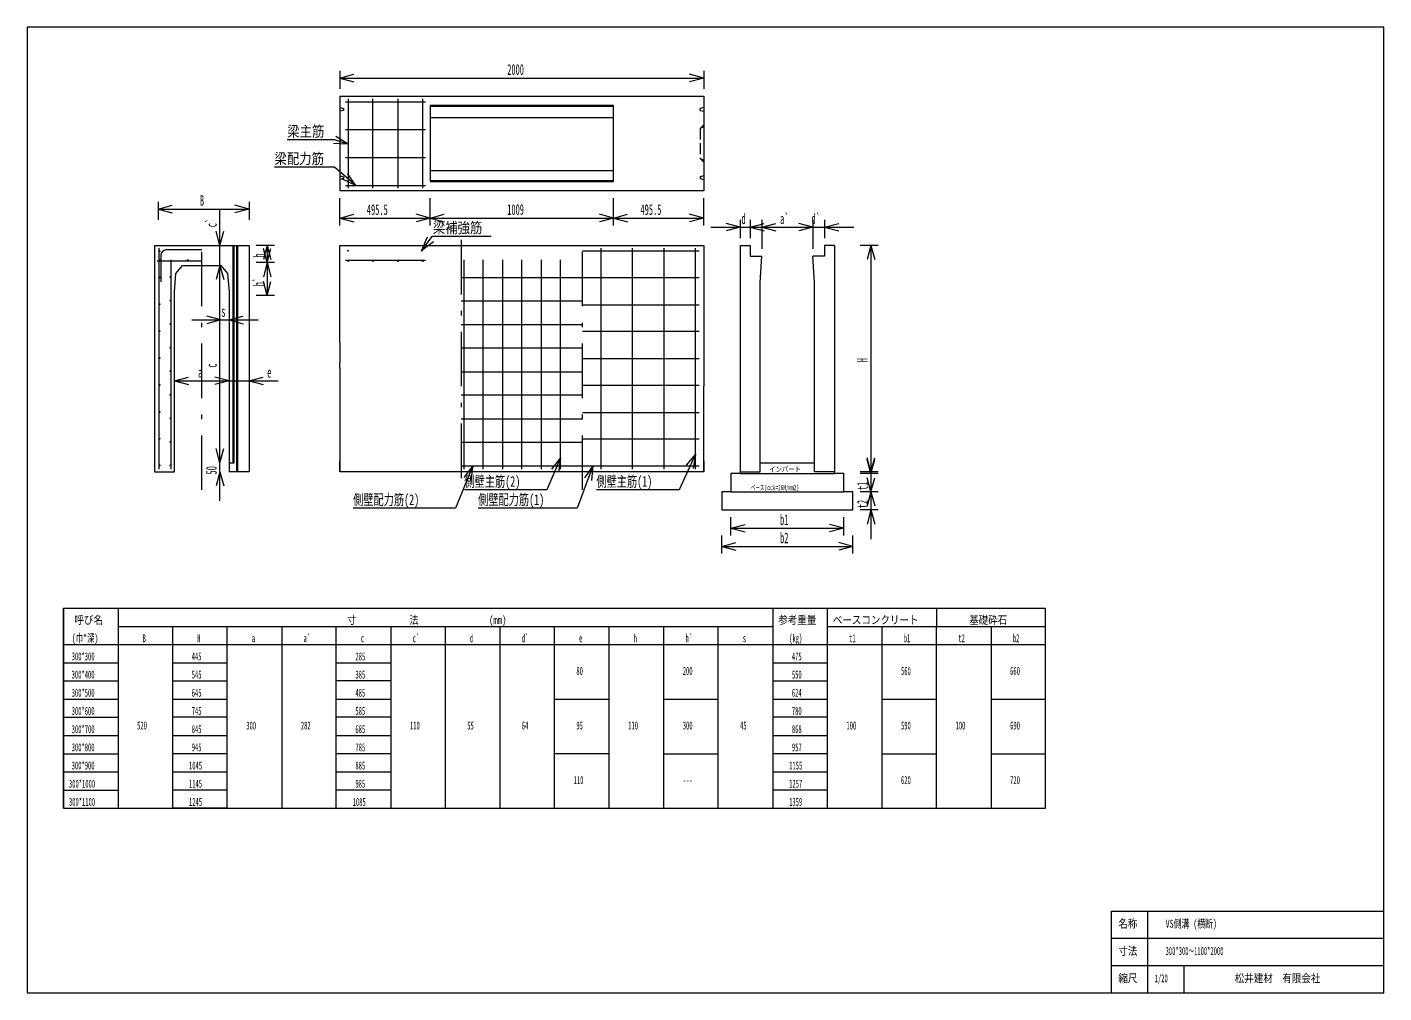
# Model space of a CAD drawing. Units: millimetres, scale not verified. Extents: x 255 to 7715, y 190 to 5500.
import ezdxf
from ezdxf.enums import TextEntityAlignment as Align

# ---------------------------------------------------------------- set-up
doc = ezdxf.new("R2010")
doc.units = ezdxf.units.MM
doc.header["$LTSCALE"] = 10
for name, pattern in [('USER1', [50.5, 30, -9, 2.5, -9]), ('USER2', [12.6, 8.4, -4.2]), ('USER3', [8, 6, -2])]:
    doc.linetypes.add(name, pattern=pattern)
for name, color, linetype, lineweight in [('1', 7, 'Continuous', 18), ('10', 3, 'Continuous', 18), ('17', 7, 'Continuous', 18), ('18', 7, 'Continuous', 18), ('6', 7, 'Continuous', 18), ('7', 4, 'Continuous', 18)]:
    doc.layers.add(name, color=color, linetype=linetype, lineweight=lineweight)
doc.styles.add('ＭＳ ゴシック', font='')
doc.styles.get('ＭＳ ゴシック').set_extended_font_data('MS Gothic')

msp = doc.modelspace()

# ---------------------------------------------------------------- linework, layer by layer
at = {"layer": '1'}
for p, q in [((255, 5500), (255, 190)), ((7715, 5500), (255, 5500)), ((7715, 190), (7715, 5500)), ((1975, 5260), (1975, 5160)), ((1975, 5220), (2052.27, 5240.71)), ((3975, 5220), (3897.73, 5240.71)), ((3975, 5260), (3975, 5160)), ((1975, 5220), (3975, 5220)), ((1975, 5220), (2052.27, 5199.29)), ((3975, 5220), (3897.73, 5199.29)), ((1975, 5120), (3975, 5120)), ((1975, 5120), (1975, 4600)), ((3975, 5120), (3975, 4880)), ((1975, 5057.5), (1995, 5052.5)), ((1995, 5042.5), (1975, 5037.5)), ((1995, 5052.5), (1995, 5042.5)), ((2470.5, 5069.5), (2470.5, 4650.5)), ((3479.5, 5069.5), (2470.5, 5069.5)), ((2472.5, 5065), (3477.5, 5065)), ((2472.5, 4655), (2472.5, 5065)), ((3477.5, 5001), (2472.5, 5001)), ((3477.5, 5065), (3477.5, 4655)), ((3479.5, 4650.5), (3479.5, 5069.5)), ((3975, 5057.5), (3955, 5052.5)), ((3955, 5042.5), (3955, 5052.5)), ((3955, 5042.5), (3975, 5037.5)), ((3975, 4952), (3975, 4768)), ((3975, 4840), (3975, 4600)), ((2472.5, 4712), (3477.5, 4712)), ((1975, 4682.5), (1995, 4677.5)), ((1995, 4667.5), (1975, 4662.5)), ((1995, 4677.5), (1995, 4667.5)), ((2470.5, 4650.5), (3479.5, 4650.5)), ((3477.5, 4655), (2472.5, 4655)), ((3975, 4682.5), (3955, 4677.5)), ((3955, 4677.5), (3955, 4667.5)), ((3955, 4667.5), (3975, 4662.5)), ((3975, 4600), (1975, 4600)), ((1975, 4410), (1975, 4560)), ((2470.5, 4410), (2470.5, 4560)), ((2470.5, 4410), (2470.5, 4560)), ((3479.5, 4410), (3479.5, 4560)), ((3479.5, 4410), (3479.5, 4560)), ((3975, 4410), (3975, 4560)), ((975, 4540), (975, 4440)), ((975, 4500), (1052.27, 4520.71)), ((975, 4500), (1475, 4500)), ((975, 4500), (1052.27, 4479.29)), ((1315, 4030), (1315, 4500)), ((1475, 4500), (1397.73, 4520.71)), ((1475, 4500), (1397.73, 4479.29)), ((1475, 4540), (1475, 4440)), ((1975, 4450), (2052.27, 4470.71)), ((1975, 4450), (2470.5, 4450)), ((1975, 4450), (2052.27, 4429.29)), ((2470.5, 4450), (2393.23, 4470.71)), ((2470.5, 4450), (2393.23, 4429.29)), ((2470.5, 4450), (2547.77, 4470.71)), ((2470.5, 4450), (3479.5, 4450)), ((2470.5, 4450), (2547.77, 4429.29)), ((3479.5, 4450), (3402.23, 4470.71)), ((3479.5, 4450), (3402.23, 4429.29)), ((3479.5, 4450), (3556.77, 4470.71)), ((3479.5, 4450), (3975, 4450)), ((3479.5, 4450), (3556.77, 4429.29)), ((3975, 4450), (3897.73, 4470.71)), ((3975, 4450), (3897.73, 4429.29)), ((4175, 4400), (4097.73, 4420.71)), ((4175, 4440), (4175, 4340)), ((4230, 4440), (4230, 4340)), ((4230, 4400), (4307.27, 4420.71)), ((4294, 4440), (4294, 4280.5)), ((4294, 4400), (4371.27, 4420.71)), ((4576, 4400), (4498.73, 4420.71)), ((4576, 4400), (4498.73, 4420.71)), ((4576, 4440), (4576, 4340)), ((4576, 4440), (4576, 4280.5)), ((4640, 4440), (4640, 4340)), ((4640, 4400), (4717.27, 4420.71)), ((1315, 4300), (1294.29, 4377.27)), ((1315, 4300), (1335.71, 4377.27)), ((2425.5, 4273), (2483.75, 4350)), ((2425.5, 4273), (2455.6, 4347.12)), ((2483.75, 4350), (2805.73, 4350)), ((4015, 4400), (4390, 4400)), ((4175, 4400), (4097.73, 4379.29)), ((4230, 4400), (4307.27, 4379.29)), ((4294, 4400), (4576, 4400)), ((4294, 4400), (4371.27, 4379.29)), ((4416, 4400), (4800, 4400)), ((4576, 4400), (4498.73, 4379.29)), ((4576, 4400), (4498.73, 4379.29)), ((4640, 4400), (4717.27, 4379.29)), ((955, 4300), (1475, 4300)), ((955, 4300), (955, 3055)), ((1215, 4275), (1020, 4275)), ((1386, 4300), (1386, 3105)), ((1393, 3105), (1393, 4300)), ((1407, 4300), (1407, 3055)), ((1414, 3055), (1414, 4300)), ((1475, 4300), (1475, 3055)), ((1615, 4300), (1515, 4300)), ((1575, 4300), (1554.29, 4222.73)), ((1575, 4205), (1554.29, 4282.27)), ((1575, 4300), (1575, 4205)), ((1575, 4300), (1595.71, 4222.73)), ((1575, 4205), (1595.71, 4282.27)), ((1975, 4300), (3975, 4300)), ((1975, 3765), (1975, 4300)), ((2425.5, 4273), (2488.63, 4322.14)), ((3975, 4300), (3975, 3765)), ((4175, 4300), (4230, 4300)), ((4175, 4300), (4175, 3055)), ((4230, 4300), (4230, 4240.5)), ((4695, 4300), (4640, 4300)), ((4640, 4300), (4640, 4240.5)), ((4695, 4300), (4695, 3055)), ((4935, 4300), (4835, 4300)), ((4895, 4300), (4874.29, 4222.73)), ((4895, 4300), (4895, 3055)), ((4895, 4300), (4915.71, 4222.73)), ((990, 4245), (990, 4100.14)), ((1073, 4145), (1110, 4190)), ((1110, 4190), (1320, 4190)), ((1315, 4190), (1294.29, 4112.73)), ((1315, 4190), (1294.29, 4112.73)), ((1315, 3105), (1315, 4190)), ((1315, 4190), (1335.71, 4112.73)), ((1315, 4190), (1335.71, 4112.73)), ((1320, 4190), (1357, 4145)), ((1615, 4205), (1515, 4205)), ((1615, 4205), (1515, 4205)), ((1575, 4205), (1554.29, 4127.73)), ((1575, 4205), (1575, 4025)), ((1575, 4205), (1595.71, 4127.73)), ((4230, 4240.5), (4294, 4240.5)), ((4285, 4095.5), (4294, 4240.5)), ((4640, 4240.5), (4576, 4240.5)), ((4585, 4095.5), (4576, 4240.5)), ((1065, 4045), (1073, 4145)), ((1357, 4145), (1365, 4045)), ((1065, 3055), (1065, 4045)), ((1365, 4045), (1365, 3055)), ((1575, 4025), (1554.29, 4102.27)), ((1575, 4025), (1595.71, 4102.27)), ((4285, 3055), (4285, 4095.5)), ((4585, 3055), (4585, 4095.5)), ((1615, 4025), (1515, 4025)), ((1160, 3890), (1525, 3890)), ((1320, 3890), (1242.73, 3910.71)), ((1320, 3890), (1242.73, 3869.29)), ((1365, 3890), (1442.27, 3910.71)), ((1365, 3890), (1442.27, 3869.29)), ((1975, 3765), (1975, 3655)), ((3975, 3765), (3975, 3655)), ((1975, 3625), (1975, 3655)), ((1975, 3625), (1975, 3525)), ((3975, 3655), (3975, 3625)), ((3975, 3625), (3975, 3525)), ((1065, 3555), (1142.27, 3575.71)), ((1065, 3555), (1365, 3555)), ((1065, 3555), (1142.27, 3534.29)), ((1205, 3555), (1635, 3555)), ((1365, 3555), (1287.73, 3575.71)), ((1365, 3555), (1287.73, 3575.71)), ((1365, 3555), (1287.73, 3534.29)), ((1365, 3555), (1287.73, 3534.29)), ((1475, 3555), (1552.27, 3575.71)), ((1475, 3555), (1552.27, 3534.29)), ((1975, 3525), (1975, 3055)), ((3975, 3055), (3975, 3525)), ((1315, 2895), (1315, 3265)), ((1315, 3105), (1294.29, 3182.27)), ((1315, 3105), (1294.29, 3182.27)), ((1315, 3105), (1335.71, 3182.27)), ((1315, 3105), (1335.71, 3182.27)), ((4895, 3205), (4895, 2785)), ((1365, 3105), (1393, 3105)), ((1975, 3055), (1975, 3115)), ((1975, 3115), (1975, 3055)), ((3975, 3115), (3975, 3055)), ((3975, 3115), (3975, 3055)), ((4895, 3055), (4874.29, 3132.27)), ((4895, 3045), (4874.29, 3122.27)), ((4895, 3055), (4915.71, 3132.27)), ((4895, 3045), (4915.71, 3122.27)), ((4895, 3105), (4895, 2685)), ((955, 3055), (1065, 3055)), ((1315, 3055), (1294.29, 2977.73)), ((1315, 3055), (1335.71, 2977.73)), ((1475, 3055), (1365, 3055)), ((3975, 3055), (1975, 3055)), ((4175, 3055), (4285, 3055)), ((4695, 3055), (4585, 3055)), ((4935, 3055), (4835, 3055)), ((4935, 3045), (4835, 3045)), ((4895, 2945), (4874.29, 3022.27)), ((4895, 2945), (4915.71, 3022.27)), ((4935, 2945), (4835, 2945)), ((4935, 2945), (4835, 2945)), ((4895, 2945), (4874.29, 2867.73)), ((4895, 2945), (4915.71, 2867.73)), ((4935, 2845), (4835, 2845)), ((4895, 2845), (4874.29, 2767.73)), ((4895, 2845), (4915.71, 2767.73)), ((4125, 2705), (4125, 2805)), ((4125, 2745), (4202.27, 2765.71)), ((4745, 2745), (4667.73, 2765.71)), ((4745, 2705), (4745, 2805)), ((4075, 2605), (4075, 2705)), ((4125, 2745), (4745, 2745)), ((4125, 2745), (4202.27, 2724.29)), ((4745, 2745), (4667.73, 2724.29)), ((4795, 2605), (4795, 2705)), ((4075, 2645), (4152.27, 2665.71)), ((4075, 2645), (4795, 2645)), ((4075, 2645), (4152.27, 2624.29)), ((4795, 2645), (4717.73, 2665.71)), ((4795, 2645), (4717.73, 2624.29)), ((455, 2305), (5855, 2305)), ((455, 1205), (455, 2305)), ((455, 2305), (5855, 2305)), ((455, 2305), (455, 1205)), ((755, 2305), (755, 1205)), ((755, 2305), (755, 1205)), ((4355, 2305), (4355, 1205)), ((4655, 1205), (4655, 2305)), ((5255, 2305), (5255, 2205)), ((5855, 1205), (5855, 2305)), ((5855, 1205), (5855, 2305)), ((755, 2205), (4355, 2205)), ((1055, 2205), (1055, 1205)), ((1355, 1205), (1355, 2205)), ((1655, 2205), (1655, 1205)), ((1955, 1205), (1955, 2205)), ((2255, 2205), (2255, 1205)), ((2555, 1205), (2555, 2205)), ((2855, 2205), (2855, 1205)), ((3155, 1205), (3155, 2205)), ((3455, 1205), (3455, 2205)), ((3755, 1205), (3755, 2205)), ((4055, 1205), (4055, 2205)), ((4655, 2205), (5255, 2205)), ((4955, 2205), (4955, 1205)), ((5255, 2205), (5855, 2205)), ((5255, 1205), (5255, 2205)), ((5555, 2205), (5555, 1205)), ((455, 2105), (5855, 2105)), ((455, 2105), (5855, 2105)), ((455, 2005), (755, 2005)), ((1055, 2005), (1355, 2005)), ((1955, 2005), (2255, 2005)), ((4355, 2005), (4655, 2005)), ((455, 1905), (755, 1905)), ((1055, 1905), (1355, 1905)), ((2255, 1905), (1955, 1905)), ((4355, 1905), (4655, 1905)), ((455, 1805), (755, 1805)), ((1055, 1805), (1355, 1805)), ((1955, 1805), (2255, 1805)), ((3155, 1805), (3455, 1805)), ((3755, 1805), (4055, 1805)), ((4355, 1805), (4655, 1805)), ((4955, 1805), (5255, 1805)), ((5555, 1805), (5855, 1805)), ((455, 1705), (755, 1705)), ((1355, 1705), (1055, 1705)), ((2255, 1705), (1955, 1705)), ((4655, 1705), (4355, 1705)), ((455, 1605), (755, 1605)), ((1055, 1605), (1355, 1605)), ((1955, 1605), (2255, 1605)), ((4355, 1605), (4655, 1605)), ((455, 1505), (755, 1505)), ((1355, 1505), (1055, 1505)), ((2255, 1505), (1955, 1505)), ((3455, 1505), (3155, 1505)), ((3755, 1505), (4055, 1505)), ((4655, 1505), (4355, 1505)), ((4955, 1505), (5255, 1505)), ((5555, 1505), (5855, 1505)), ((455, 1405), (755, 1405)), ((1055, 1405), (1355, 1405)), ((1955, 1405), (2255, 1405)), ((4355, 1405), (4655, 1405)), ((455, 1305), (755, 1305)), ((1355, 1305), (1055, 1305)), ((2255, 1305), (1955, 1305)), ((4655, 1305), (4355, 1305)), ((455, 1205), (755, 1205)), ((455, 1205), (5855, 1205)), ((1355, 1205), (1055, 1205)), ((1955, 1205), (2255, 1205)), ((3155, 1205), (3455, 1205)), ((3455, 1205), (3755, 1205)), ((3755, 1205), (4055, 1205)), ((4355, 1205), (4655, 1205)), ((4955, 1205), (5255, 1205)), ((5555, 1205), (5855, 1205)), ((6215, 640), (7715, 640)), ((6215, 640), (6215, 190)), ((6415, 640), (6415, 190)), ((6215, 490), (7715, 490)), ((6215, 340), (7715, 340)), ((6615, 340), (6615, 190)), ((255, 190), (7715, 190))]:
    msp.add_line(p, q, dxfattribs=at)
at = {"layer": '1', "linetype": 'USER2'}
for p, q in [((3975, 4962), (3955, 4942)), ((3975, 4952), (3955, 4942)), ((3955, 4778), (3975, 4768)), ((3955, 4778), (3975, 4758))]:
    msp.add_line(p, q, dxfattribs=at)
at = {"layer": '1', "linetype": 'USER3'}
msp.add_line((3955, 4942), (3955, 4778), dxfattribs=at)
at = {"layer": '1', "linetype": 'USER1'}
for p, q in [((1215, 2955), (1215, 4330)), ((2642, 4330), (2642, 2955)), ((3309, 2955), (3309, 4330))]:
    msp.add_line(p, q, dxfattribs=at)
at = {"layer": '1'}
for centre in [(2019.5, 4271), (2425.5, 4271)]:
    msp.add_circle(centre, 2, dxfattribs=at)
msp.add_arc((1020, 4245), 30, 90, 180, dxfattribs=at)
at = {"layer": '10'}
for p, q in [((2020, 5105), (2020, 4615)), ((2156, 4615), (2156, 5105)), ((2294, 5105), (2294, 4615)), ((2430, 4615), (2430, 5105)), ((1945, 4880), (1685, 4880)), ((2020, 4855.89), (1940.1, 4859.83)), ((2020, 4855.89), (1945, 4880)), ((2020, 4855.89), (1952.77, 4899.25)), ((970, 4215), (1215, 4215)), ((1045, 4221), (1045, 3070)), ((2656.8, 4221), (2656.8, 3070)), ((2762.9, 3070), (2762.9, 4221)), ((2869, 4221), (2869, 3070)), ((2975.1, 3070), (2975.1, 4221)), ((3081.2, 4221), (3081.2, 3070)), ((3187.3, 3070), (3187.3, 4221)), ((3187.3, 3131.94), (3111.73, 2955)), ((3187.3, 3131.94), (3137.91, 3069.01)), ((3187.3, 3131.94), (3175.99, 3052.74)), ((3111.73, 2955), (2659.4, 2955)), ((4125, 2945), (4075, 2945)), ((4075, 2945), (4075, 2845)), ((4795, 2945), (4745, 2945)), ((4795, 2845), (4795, 2945)), ((4075, 2845), (4795, 2845))]:
    msp.add_line(p, q, dxfattribs=at)
for centre in [(2020, 4215), (2156, 4215), (2294, 4215), (2430, 4215)]:
    msp.add_circle(centre, 3, dxfattribs=at)
at = {"layer": '17'}
for p, q in [((3309, 4270), (3950, 4270)), ((3950, 4122), (3309, 4122)), ((3309, 3974), (3950, 3974)), ((3950, 3826), (3309, 3826)), ((3309, 3678), (3950, 3678)), ((3950, 3530), (3309, 3530)), ((3309, 3382), (3950, 3382)), ((3950, 3234), (3309, 3234)), ((3365, 3087.5), (3279.33, 2855)), ((3309, 3087.5), (3950, 3087.5)), ((3365, 3087.5), (3318.86, 3022.15)), ((3365, 3087.5), (3357.71, 3007.83)), ((4175, 3045), (4125, 3045)), ((4125, 3045), (4125, 2945)), ((4745, 3045), (4695, 3045)), ((4745, 2945), (4745, 3045)), ((4125, 2945), (4745, 2945)), ((3279.33, 2855), (2735, 2855))]:
    msp.add_line(p, q, dxfattribs=at)
for centre in [(982.5, 4267.5), (982.5, 4124.5), (982.5, 3976.5), (982.5, 3828.5), (982.5, 3680.5), (982.5, 3532.5), (982.5, 3384.5), (982.5, 3236.5), (982.5, 3090)]:
    msp.add_circle(centre, 2.5, dxfattribs=at)
at = {"layer": '18'}
for p, q in [((980, 4285), (980, 3070)), ((3409.2, 4285), (3409.2, 3070)), ((3582.8, 3070), (3582.8, 4285)), ((3756.4, 4285), (3756.4, 3070)), ((3930, 3070), (3930, 4285)), ((3930, 3152.91), (3841.04, 2955)), ((3930, 3152.91), (3879.43, 3090.92)), ((3930, 3152.91), (3917.21, 3073.94)), ((4285, 3105), (4585, 3105)), ((4175, 3055), (4175, 3045)), ((4175, 3045), (4695, 3045)), ((4695, 3045), (4695, 3055)), ((3841.04, 2955), (3385, 2955))]:
    msp.add_line(p, q, dxfattribs=at)
at = {"layer": '6'}
for p, q in [((2005, 5090), (2445, 5090)), ((2005, 4937), (2445, 4937)), ((2005, 4783), (2445, 4783)), ((1945, 4730), (1615, 4730)), ((2061.81, 4630), (1945, 4730)), ((2061.81, 4630), (1989.64, 4664.53)), ((2005, 4630), (2445, 4630)), ((2061.81, 4630), (2016.57, 4695.98)), ((2005, 4218), (2445, 4218))]:
    msp.add_line(p, q, dxfattribs=at)
for centre in [(985, 4218), (1138, 4218)]:
    msp.add_circle(centre, 3, dxfattribs=at)
at = {"layer": '7'}
for p, q in [((2642, 4123.5), (3309, 4123.5)), ((3309, 3994), (2642, 3994)), ((2642, 3864.5), (3309, 3864.5)), ((3309, 3735), (2642, 3735)), ((2642, 3605.5), (3309, 3605.5)), ((3309, 3476), (2642, 3476)), ((2642, 3346.5), (3309, 3346.5)), ((3309, 3217), (2642, 3217)), ((2705, 3087.5), (2610.41, 2855)), ((2642, 3087.5), (3309, 3087.5)), ((2705, 3087.5), (2656.7, 3023.73)), ((2705, 3087.5), (2695.06, 3008.12)), ((2610.41, 2855), (2047.41, 2855))]:
    msp.add_line(p, q, dxfattribs=at)
for centre in [(1042.5, 4126), (1042.5, 3996.5), (1042.5, 3867), (1042.5, 3737.5), (1042.5, 3608), (1042.5, 3478.5), (1042.5, 3349), (1042.5, 3219.5), (1042.5, 3090)]:
    msp.add_circle(centre, 2.5, dxfattribs=at)

# ---------------------------------------------------------------- texts
at = {"layer": '1', "style": 'ＭＳ ゴシック'}
for s, height, width, p in [('2000', 58.65, 0.5, (2895, 5220)), ('B', 58.65, 0.5, (1205, 4500)), ('495.5', 58.65, 0.55, (2122.75, 4450)), ('1009', 58.65, 0.5, (2895, 4450)), ('495.5', 58.65, 0.55, (3627.25, 4450)), ('d', 58.65, 0.5, (4182.5, 4400)), ('a`', 58.65, 0.5, (4395, 4400)), ('d`', 58.65, 0.5, (4568, 4400)), ('梁補強筋', 58.65, 0.85, (2485.73, 4350)), ('s', 58.65, 0.5, (1322.5, 3890)), ('a', 58.65, 0.5, (1195, 3555)), ('e', 58.65, 0.5, (1575, 3555)), ('b1', 58.65, 0.5, (4395, 2745)), ('b2', 58.65, 0.5, (4395, 2645)), ('呼び名', 43.99, 0.85, (515, 2205)), ('寸\u3000\u3000    \u3000\u3000法\u3000        \u3000\u3000\u3000(mm)', 43.99, 0.8, (2015, 2205)), ('参考重量', 43.99, 0.85, (4385, 2205)), ('ベースコンクリート', 43.99, 0.85, (4685, 2205)), ('基礎砕石', 43.99, 0.85, (5435, 2205)), ('(巾*深)', 43.99, 0.65, (500, 2105)), ('a`', 43.99, 0.5, (1775, 2105)), ('c`', 43.99, 0.5, (2375, 2105)), ('d', 43.99, 0.5, (2690, 2105)), ('d`', 43.99, 0.5, (2975, 2105)), ('h', 43.99, 0.5, (3590, 2105)), ('h`', 43.99, 0.5, (3875, 2105)), ('(kg)', 43.99, 0.5, (4445, 2105)), ('b1', 43.99, 0.5, (5075, 2105)), ('b2', 43.99, 0.5, (5675, 2105)), ('B', 43.99, 0.5, (890, 2105)), ('H', 43.99, 0.5, (1190, 2105)), ('a', 43.99, 0.5, (1490, 2105)), ('c', 43.99, 0.5, (2090, 2105)), ('e', 43.99, 0.5, (3290, 2105)), ('s', 43.99, 0.5, (4190, 2105)), ('t1', 43.99, 0.5, (4775, 2105)), ('t2', 43.99, 0.5, (5375, 2105)), ('300*300', 43.99, 0.5, (500, 2005)), ('445', 43.99, 0.5, (1160, 2005)), ('285', 43.99, 0.5, (2060, 2005)), ('475', 43.99, 0.5, (4460, 2005)), ('300*400', 43.99, 0.5, (500, 1905)), ('545', 43.99, 0.5, (1160, 1905)), ('385', 43.99, 0.5, (2060, 1905)), ('80', 43.99, 0.5, (3275, 1925)), ('200', 43.99, 0.5, (3860, 1925)), ('550', 43.99, 0.5, (4460, 1905)), ('560', 43.99, 0.5, (5060, 1925)), ('660', 43.99, 0.5, (5660, 1925)), ('300*500', 43.99, 0.5, (500, 1805)), ('645', 43.99, 0.5, (1160, 1805)), ('485', 43.99, 0.5, (2060, 1805)), ('624', 43.99, 0.5, (4460, 1805)), ('300*600', 43.99, 0.5, (500, 1705)), ('745', 43.99, 0.5, (1160, 1705)), ('585', 43.99, 0.5, (2060, 1705)), ('780', 43.99, 0.5, (4460, 1705)), ('300*700', 43.99, 0.5, (500, 1605)), ('520', 43.99, 0.5, (860, 1625)), ('845', 43.99, 0.5, (1160, 1605)), ('300', 43.99, 0.5, (1460, 1625)), ('282', 43.99, 0.5, (1760, 1625)), ('685', 43.99, 0.5, (2060, 1605)), ('110', 43.99, 0.5, (2360, 1625)), ('55', 43.99, 0.5, (2675, 1625)), ('64', 43.99, 0.5, (2975, 1625)), ('95', 43.99, 0.5, (3275, 1625)), ('110', 43.99, 0.5, (3560, 1625)), ('300', 43.99, 0.5, (3860, 1625)), ('45', 43.99, 0.5, (4175, 1625)), ('868', 43.99, 0.5, (4460, 1605)), ('100', 43.99, 0.5, (4760, 1625)), ('590', 43.99, 0.5, (5060, 1625)), ('100', 43.99, 0.5, (5360, 1625)), ('690', 43.99, 0.5, (5660, 1625)), ('300*800', 43.99, 0.5, (500, 1505)), ('945', 43.99, 0.5, (1160, 1505)), ('785', 43.99, 0.5, (2060, 1505)), ('957', 43.99, 0.5, (4460, 1505)), ('300*900', 43.99, 0.5, (500, 1405)), ('1045', 43.99, 0.5, (1145, 1405)), ('885', 43.99, 0.5, (2060, 1405)), ('1155', 43.99, 0.5, (4445, 1405)), ('300*1000', 43.99, 0.5, (485, 1305)), ('1145', 43.99, 0.5, (1145, 1305)), ('985', 43.99, 0.5, (2060, 1305)), ('110', 43.99, 0.5, (3260, 1325)), ('---', 43.99, 0.5, (3860, 1325)), ('1257', 43.99, 0.5, (4445, 1305)), ('620', 43.99, 0.5, (5060, 1325)), ('720', 43.99, 0.5, (5660, 1325)), ('300*1100', 43.99, 0.5, (485, 1205)), ('1245', 43.99, 0.5, (1145, 1205)), ('1085', 43.99, 0.5, (2045, 1205)), ('1359', 43.99, 0.5, (4445, 1205)), ('名称', 43.99, 0.85, (6255, 535)), ('VS側溝 (横断)', 43.99, 0.7, (6515, 535)), ('寸法', 43.99, 0.85, (6255, 385)), ('300*300～1100*2000', 43.99, 0.5, (6515, 385)), ('縮尺', 43.99, 0.85, (6255, 235)), ('松井建材\u3000有限会社', 43.99, 0.85, (6895, 235)), ('1/20', 43.99, 0.5, (6455, 235))]:
    msp.add_text(s, height=height, dxfattribs=dict(at, width=width)).set_placement(p, align=Align.BOTTOM_LEFT)
at = {"layer": '1', "style": 'ＭＳ ゴシック', "width": 0.5}
for s, p in [('c`', (1315, 4400)), ('h', (1575, 4232.5)), ('h`', (1575, 4075)), ('H', (4895, 3657.5)), ('c', (1315, 3627.5)), ('50', (1315, 3040)), ('t1', (4895, 2955)), ('t2', (4895, 2855))]:
    msp.add_text(s, height=58.65, rotation=90, dxfattribs=at).set_placement(p, align=Align.BOTTOM_LEFT)
at = {"layer": '10', "color": 7, "style": 'ＭＳ ゴシック'}
for s, width, p in [('梁主筋', 0.85, (1685, 4880)), ('側壁主筋(2)', 0.7, (2659.4, 2955))]:
    msp.add_text(s, height=58.65, dxfattribs=dict(at, width=width)).set_placement(p, align=Align.BOTTOM_LEFT)
at = {"layer": '17', "style": 'ＭＳ ゴシック'}
for s, height, width, p in [('ベース(σck=16N/mm2)', 29.33, 0.6, (4235, 2945)), ('側壁配力筋(1)', 58.65, 0.7, (2735, 2855))]:
    msp.add_text(s, height=height, dxfattribs=dict(at, width=width)).set_placement(p, align=Align.BOTTOM_LEFT)
at = {"layer": '18', "style": 'ＭＳ ゴシック'}
for s, height, width, p in [('インバート', 29.33, 0.85, (4335, 3045)), ('側壁主筋(1)', 58.65, 0.7, (3385, 2955))]:
    msp.add_text(s, height=height, dxfattribs=dict(at, width=width)).set_placement(p, align=Align.BOTTOM_LEFT)
at = {"layer": '6', "style": 'ＭＳ ゴシック', "width": 0.85}
msp.add_text('梁配力筋', height=58.65, dxfattribs=at).set_placement((1615, 4730), align=Align.BOTTOM_LEFT)
at = {"layer": '7', "color": 7, "style": 'ＭＳ ゴシック', "width": 0.7}
msp.add_text('側壁配力筋(2)', height=58.65, dxfattribs=at).set_placement((2047.41, 2855), align=Align.BOTTOM_LEFT)

doc.saveas('drawing.dxf')
